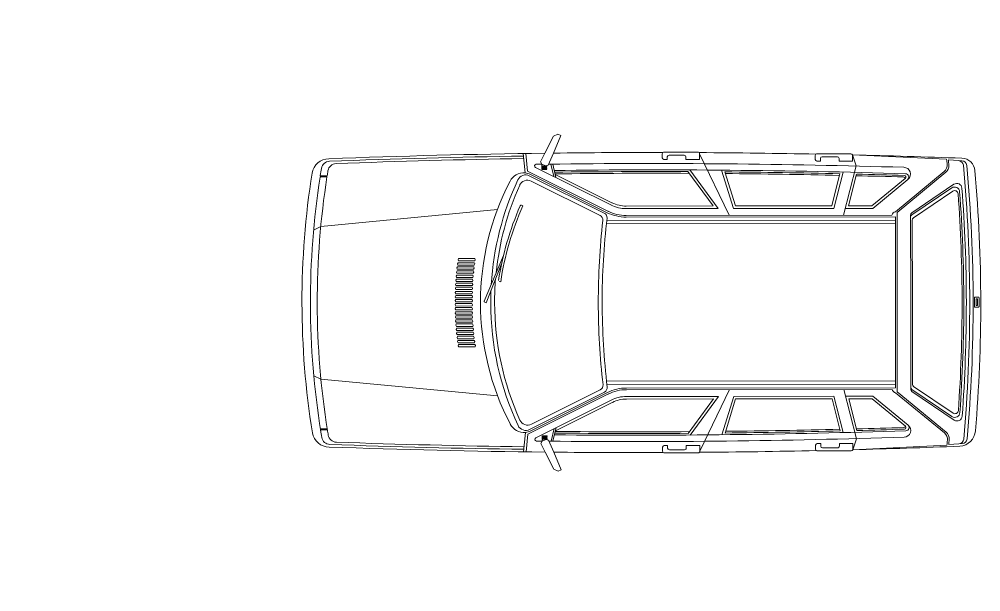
# Model space of a CAD drawing. Header units: millimetres. Extents: x 664 to 1534, y 1164 to 2765.
# Drawn here: x 689.17 to 694.84, y 1372.06 to 1375.44 of the extents above; entities that cross this region are included whole.
import ezdxf

# ---------------------------------------------------------------- set-up
doc = ezdxf.new("R2010")
doc.units = ezdxf.units.MM
doc.layers.get('0').update_dxf_attribs({"lineweight": 20})
doc.layers.add('Calçadas', color=7, linetype='Continuous', lineweight=13)

msp = doc.modelspace()

# ---------------------------------------------------------------- hatches: boundary and pattern name
at = {"layer": 'Calçadas'}
h = msp.add_hatch(dxfattribs=at)
h.set_pattern_fill('AR-SAND', color=256, scale=0.02, angle=-90, style=0)
h.set_pattern_definition([(307.5, (-540.2502, 1911.4388), (0.97882647, 0.03200063), [0, -0.77216, 0, -0.8636, 0, -0.8255]), (277.5, (-540.2502, 1911.4388), (1.4336502, -0.8990466), [0, -0.41656, 0, -0.69596, 0, -0.2667]), (237.5, (-540.2502, 1912.0636), (0.00287437, -1.58198474), [0, -0.254, 0, -0.9144, 0, -1.1938]), (227.5, (-540.2502, 1912.0636), (0.4458586, -1.5271129), [0, -0.127, 0, -0.59944, 0, -0.6858])])
h.paths.add_polyline_path([(683.4807, 1369.3206), (689.4807, 1358.0206), (689.4807, 1341.7749), (683.4807, 1330.7196), (683.4807, 1329.3387, 0.414214), (684.4807, 1328.3387), (684.9807, 1328.3387), (684.9807, 1328.6387), (684.9807, 1330.3387), (690.9807, 1341.3941), (690.9807, 1358.3941), (684.9807, 1369.6941), (684.9807, 1415.6941), (683.4807, 1415.6941)])
h.paths.add_polyline_path([(683.4807, 1294.8746), (684.9807, 1294.8746), (684.9807, 1323.3387), (684.4807, 1323.3387, 0.414214), (683.4807, 1322.3387)])

# ---------------------------------------------------------------- linework, layer by layer
for p, q in [((692.3463, 1374.7593), (692.3201, 1374.7487)), ((692.3647, 1374.7515), (692.3463, 1374.7593)), ((692.3201, 1374.7487), (692.2702, 1374.6474)), ((692.3647, 1374.7515), (692.3207, 1374.648)), ((692.1532, 1374.5309), (692.1426, 1374.6455)), ((692.1672, 1374.5419), (692.1576, 1374.6458)), ((692.2702, 1374.6474), (692.2449, 1374.5962)), ((692.3207, 1374.648), (692.2904, 1374.5768)), ((692.9615, 1374.6436), (692.9615, 1374.6203)), ((693.1714, 1374.6538), (692.9714, 1374.6536)), ((693.1815, 1374.6439), (693.3568, 1374.281)), ((693.1815, 1374.6438), (693.1815, 1374.6106)), ((694.0735, 1374.6443), (693.8735, 1374.6441)), ((692.2449, 1374.5962), (692.2524, 1374.5819)), ((692.9915, 1374.6104), (692.9715, 1374.6103)), ((692.9915, 1374.6254), (692.9915, 1374.6104)), ((693.0915, 1374.6355), (693.0015, 1374.6354)), ((693.1015, 1374.6255), (693.1015, 1374.6105)), ((693.1815, 1374.6106), (693.1015, 1374.6105)), ((693.8635, 1374.6341), (693.8635, 1374.6108)), ((693.8936, 1374.6008), (693.8736, 1374.6008)), ((693.8935, 1374.6158), (693.8936, 1374.6008)), ((693.9935, 1374.626), (693.9035, 1374.6259)), ((694.0035, 1374.616), (694.0036, 1374.601)), ((694.0836, 1374.6011), (694.0036, 1374.601)), ((694.1044, 1374.5735), (694.0832, 1374.6375)), ((694.6375, 1374.6121), (694.0832, 1374.6375)), ((694.0835, 1374.6343), (694.0836, 1374.6011)), ((694.7076, 1374.6035), (694.6479, 1374.6088)), ((694.7075, 1374.6035), (694.7277, 1374.6028)), ((692.6445, 1374.3042), (692.1672, 1374.5419)), ((692.6623, 1374.34), (692.2149, 1374.5628)), ((692.2523, 1374.5758), (692.2524, 1374.5819)), ((692.2745, 1374.5725), (692.2524, 1374.5819)), ((692.2789, 1374.5708), (692.2547, 1374.5707)), ((692.2784, 1374.5658), (692.2547, 1374.5657)), ((692.2784, 1374.5608), (692.2547, 1374.5607)), ((692.2784, 1374.5558), (692.2547, 1374.5557)), ((692.2784, 1374.5508), (692.2547, 1374.5507)), ((692.2745, 1374.5725), (692.2904, 1374.5768)), ((692.2809, 1374.5742), (692.2809, 1374.5728)), ((692.3058, 1374.5828), (692.3229, 1374.509)), ((692.316, 1374.5829), (692.3345, 1374.5033)), ((693.2618, 1374.3359), (693.1134, 1374.5386)), ((693.2913, 1374.3209), (693.1247, 1374.5486)), ((693.3817, 1374.321), (693.3111, 1374.5473)), ((693.3927, 1374.336), (693.3299, 1374.5374)), ((694.009, 1374.5266), (693.9607, 1374.3367)), ((694.0269, 1374.5362), (693.9723, 1374.3217)), ((694.1044, 1374.5735), (694.0301, 1374.2818)), ((694.3352, 1374.3021), (694.6224, 1374.539)), ((694.3453, 1374.2974), (694.6329, 1374.5347)), ((690.9862, 1374.508), (690.9474, 1374.5079)), ((690.987, 1374.513), (690.9488, 1374.5129)), ((692.6198, 1374.2942), (692.1784, 1374.514)), ((692.6376, 1374.2965), (692.1849, 1374.5219)), ((692.5952, 1374.2808), (692.1894, 1374.4828)), ((692.669, 1374.3535), (692.3301, 1374.5222)), ((694.1073, 1374.5243), (694.0596, 1374.3368)), ((694.1968, 1374.337), (694.3931, 1374.4989)), ((694.2022, 1374.322), (694.4096, 1374.4931)), ((694.4319, 1374.2952), (694.6808, 1374.4639)), ((694.4319, 1374.2831), (694.6674, 1374.4427)), ((694.4419, 1374.2658), (694.6738, 1374.4229)), ((690.9494, 1374.2143), (691.9904, 1374.3155)), ((692.1316, 1374.3399), (692.1398, 1374.3363)), ((692.7493, 1374.3353), (693.2618, 1374.3359)), ((692.7493, 1374.3203), (693.2913, 1374.3209)), ((693.3817, 1374.321), (693.9723, 1374.3217)), ((693.3927, 1374.336), (693.9607, 1374.3367)), ((694.0403, 1374.3218), (694.2022, 1374.322)), ((694.0596, 1374.3368), (694.1968, 1374.337)), ((692.6347, 1374.2502), (694.3353, 1374.2521)), ((692.7493, 1374.2803), (694.3153, 1374.2821)), ((692.7493, 1374.2703), (694.3353, 1374.2721)), ((694.3353, 1374.2721), (694.3359, 1373.7682)), ((694.3453, 1374.2974), (694.3459, 1373.7682)), ((694.4253, 1374.2828), (694.4259, 1373.7683)), ((694.4353, 1374.2533), (694.4359, 1373.7683)), ((690.9494, 1374.2143), (690.9074, 1374.1942)), ((692.6347, 1374.2302), (694.3353, 1374.2321)), ((691.7619, 1374.0256), (691.8578, 1374.0257)), ((692.026, 1374.0438), (691.9126, 1373.7748)), ((691.7541, 1373.9632), (691.8499, 1373.9633)), ((691.7554, 1373.9772), (691.8513, 1373.9773)), ((691.7572, 1373.9874), (691.853, 1373.9875)), ((691.7585, 1374.0014), (691.8543, 1374.0015)), ((691.7606, 1374.0116), (691.8564, 1374.0117)), ((691.9236, 1373.7647), (692.015, 1373.9955)), ((691.7486, 1373.9045), (691.8444, 1373.9046)), ((691.7493, 1373.9147), (691.8451, 1373.9148)), ((691.7506, 1373.9287), (691.8465, 1373.9288)), ((691.7517, 1373.939), (691.8475, 1373.9391)), ((691.753, 1373.953), (691.8489, 1373.9531)), ((691.7461, 1373.8665), (691.8418, 1373.8667)), ((691.7461, 1373.8566), (691.842, 1373.8567)), ((691.7473, 1373.8905), (691.843, 1373.8906)), ((691.7474, 1373.8806), (691.8432, 1373.8807)), ((692.0007, 1373.8898), (692.0096, 1373.8885)), ((691.7436, 1373.8183), (691.8394, 1373.8184)), ((691.744, 1373.7937), (691.8397, 1373.7938)), ((691.7448, 1373.8426), (691.8406, 1373.8427)), ((691.7449, 1373.8323), (691.8408, 1373.8324)), ((691.7453, 1373.8077), (691.8411, 1373.8078)), ((694.801, 1373.7987), (694.8011, 1373.7387)), ((694.801, 1373.7987), (694.8235, 1373.7987)), ((694.8285, 1373.7437), (694.8285, 1373.7937)), ((691.7437, 1373.7704), (691.8395, 1373.7705)), ((691.7437, 1373.76), (691.8395, 1373.7601)), ((691.744, 1373.7366), (691.8398, 1373.7368)), ((691.745, 1373.7844), (691.8408, 1373.7845)), ((691.745, 1373.746), (691.8409, 1373.7461)), ((691.9153, 1373.7682), (691.9236, 1373.7647)), ((694.3364, 1373.2642), (694.3359, 1373.7682)), ((694.3465, 1373.239), (694.3459, 1373.7682)), ((694.4265, 1373.2538), (694.4259, 1373.7683)), ((694.4364, 1373.2832), (694.4359, 1373.7683)), ((694.8011, 1373.7387), (694.8235, 1373.7387)), ((694.811, 1373.7887), (694.8111, 1373.7487)), ((694.811, 1373.7887), (694.8185, 1373.7887)), ((694.8111, 1373.7487), (694.8185, 1373.7487)), ((694.8185, 1373.7487), (694.8185, 1373.7887)), ((691.7437, 1373.7121), (691.8395, 1373.7122)), ((691.745, 1373.6878), (691.8408, 1373.6879)), ((691.7451, 1373.6981), (691.8409, 1373.6982)), ((691.7454, 1373.7226), (691.8412, 1373.7228)), ((691.7463, 1373.6638), (691.8421, 1373.6639)), ((691.7464, 1373.6738), (691.8422, 1373.6739)), ((691.7476, 1373.6498), (691.8435, 1373.6499)), ((691.7476, 1373.6399), (691.8433, 1373.64)), ((691.7489, 1373.6259), (691.8447, 1373.626)), ((691.7497, 1373.6157), (691.8454, 1373.6158)), ((691.751, 1373.6017), (691.8468, 1373.6018)), ((691.7521, 1373.5914), (691.8479, 1373.5915)), ((691.7535, 1373.5774), (691.8493, 1373.5775)), ((691.7546, 1373.5672), (691.8503, 1373.5673)), ((691.7559, 1373.5532), (691.8517, 1373.5533)), ((691.7577, 1373.543), (691.8535, 1373.5431)), ((691.7591, 1373.529), (691.8549, 1373.5291)), ((691.7612, 1373.5188), (691.857, 1373.5189)), ((691.7625, 1373.5048), (691.8584, 1373.5049)), ((690.9504, 1373.3143), (690.9084, 1373.3342)), ((690.9504, 1373.3143), (691.9917, 1373.2155)), ((692.6358, 1373.3023), (694.3364, 1373.3042)), ((692.6358, 1373.2823), (694.3364, 1373.2842)), ((692.6457, 1373.2282), (692.169, 1372.9895)), ((692.6211, 1373.2382), (692.1801, 1373.0174)), ((692.6389, 1373.2359), (692.1866, 1373.0095)), ((692.5963, 1373.2516), (692.191, 1373.0486)), ((692.7505, 1373.2624), (694.3364, 1373.2642)), ((692.7505, 1373.2524), (694.3165, 1373.2542)), ((693.1835, 1372.8898), (693.358, 1373.2531)), ((694.1062, 1372.9623), (694.0313, 1373.2539)), ((694.3365, 1373.2342), (694.6242, 1372.998)), ((694.3465, 1373.239), (694.6346, 1373.0024)), ((694.4331, 1373.2534), (694.6689, 1373.0944)), ((694.4331, 1373.2414), (694.6824, 1373.0733)), ((694.443, 1373.2708), (694.6754, 1373.1142)), ((692.6637, 1373.1924), (692.2167, 1372.9686)), ((692.6704, 1373.179), (692.3319, 1373.0095)), ((692.7506, 1373.2124), (693.2926, 1373.213)), ((692.7506, 1373.1974), (693.2631, 1373.198)), ((693.2631, 1373.198), (693.1152, 1372.9949)), ((693.2926, 1373.213), (693.1265, 1372.985)), ((693.3829, 1373.2131), (693.3129, 1372.9867)), ((693.394, 1373.1981), (693.3317, 1372.9966)), ((693.3829, 1373.2131), (693.9736, 1373.2138)), ((693.394, 1373.1981), (693.962, 1373.1988)), ((694.0108, 1373.009), (693.962, 1373.1988)), ((694.0287, 1372.9995), (693.9736, 1373.2138)), ((694.0416, 1373.2139), (694.2034, 1373.2141)), ((694.0609, 1373.1989), (694.1981, 1373.1991)), ((694.1091, 1373.0115), (694.0609, 1373.1989)), ((694.1981, 1373.1991), (694.3948, 1373.0376)), ((694.2034, 1373.2141), (694.4113, 1373.0434)), ((690.9879, 1373.0207), (690.9491, 1373.0206)), ((690.9887, 1373.0157), (690.9505, 1373.0156)), ((692.1549, 1373.0004), (692.1446, 1372.8858)), ((692.3077, 1372.9489), (692.3246, 1373.0227)), ((692.3179, 1372.9488), (692.3362, 1373.0285)), ((692.169, 1372.9895), (692.1597, 1372.8856)), ((692.2469, 1372.9354), (692.2543, 1372.9497)), ((692.2542, 1372.9557), (692.2543, 1372.9497)), ((692.2763, 1372.9591), (692.2543, 1372.9497)), ((692.2802, 1372.9808), (692.2566, 1372.9808)), ((692.2803, 1372.9758), (692.2566, 1372.9758)), ((692.2803, 1372.9708), (692.2566, 1372.9708)), ((692.2803, 1372.9658), (692.2566, 1372.9658)), ((692.2808, 1372.9608), (692.2566, 1372.9608)), ((692.2763, 1372.9591), (692.2923, 1372.9548)), ((692.2828, 1372.9574), (692.2828, 1372.9589)), ((692.3227, 1372.8837), (692.2923, 1372.9548)), ((694.1062, 1372.9623), (694.0852, 1372.8983)), ((692.2722, 1372.8842), (692.2469, 1372.9354)), ((692.3223, 1372.783), (692.2722, 1372.8842)), ((692.367, 1372.7803), (692.3227, 1372.8837)), ((692.9635, 1372.8896), (692.9634, 1372.9129)), ((692.9934, 1372.9229), (692.9734, 1372.9229)), ((692.9935, 1372.9079), (692.9934, 1372.9229)), ((693.0935, 1372.898), (693.0035, 1372.8979)), ((693.1834, 1372.9231), (693.1034, 1372.923)), ((693.1035, 1372.908), (693.1034, 1372.923)), ((693.1835, 1372.8899), (693.1834, 1372.9231)), ((693.8655, 1372.9012), (693.8655, 1372.9245)), ((693.8955, 1372.9345), (693.8755, 1372.9345)), ((694.0755, 1372.8914), (693.8755, 1372.8912)), ((693.8955, 1372.9195), (693.8955, 1372.9345)), ((693.9955, 1372.9096), (693.9055, 1372.9095)), ((694.0855, 1372.9347), (694.0055, 1372.9346)), ((694.0055, 1372.9196), (694.0055, 1372.9346)), ((694.6395, 1372.925), (694.085, 1372.8983)), ((694.0855, 1372.9015), (694.0855, 1372.9347)), ((694.7095, 1372.9337), (694.6498, 1372.9283)), ((694.7095, 1372.9337), (694.7296, 1372.9345)), ((693.1735, 1372.8799), (692.9735, 1372.8796)), ((692.3486, 1372.7725), (692.3223, 1372.783)), ((692.367, 1372.7803), (692.3486, 1372.7725))]:
    msp.add_line(p, q)
for centre, radius, start, end in [((692.9083, 1325.5032), 49.1483, 90.74391, 92.22845), ((692.9083, 1325.5032), 49.1483, 89.93352, 90.68498), ((692.9715, 1374.6436), 0.01, 128.0216, 180.066), ((692.9715, 1374.6436), 0.01, 90.066, 128.0216), ((693.1715, 1374.6438), 0.01, 43.9208, 90.066), ((692.9083, 1325.5032), 49.1483, 88.88156, 89.68478), ((693.1715, 1374.6438), 0.01, 0.066, 43.9208), ((693.8735, 1374.6341), 0.01, 126.2838, 180.066), ((693.8735, 1374.6341), 0.01, 90.066, 126.2838), ((694.0735, 1374.6343), 0.01, 18.3775, 90.066), ((690.9973, 1374.5143), 0.1, 90.066, 170.9893), ((691.003, 1374.5495), 0.05, 92.2246, 170.5598), ((691.0413, 1374.536), 0.05, 92.1805, 170.6458), ((692.9083, 1325.5032), 49.1333, 90.8913, 92.22459), ((692.9083, 1325.5032), 49.1183, 90.88996, 92.18051), ((692.8982, 1325.5032), 49.0833, 88.26376, 90.70656), ((692.9715, 1374.6203), 0.01, 180.066, 270.066), ((693.0015, 1374.6254), 0.01, 90.066, 180.066), ((693.0915, 1374.6255), 0.01, 0.066, 90.066), ((693.8735, 1374.6108), 0.01, 180.066, 270.066), ((693.9035, 1374.6159), 0.01, 90.066, 180.066), ((693.9935, 1374.616), 0.01, 0.066, 90.066), ((694.0735, 1374.6343), 0.01, 0.066, 18.3775), ((692.9083, 1325.5032), 49.1483, 87.87851, 88.63038), ((685.7874, 1373.7583), 8.8912, 5.3169, 5.5102), ((685.7874, 1373.7583), 8.9012, 5.28263, 5.48245), ((694.7064, 1374.5736), 0.03, 5.2225, 87.9013), ((694.7247, 1374.5379), 0.08, 4.9849, 87.8785), ((694.7266, 1374.5728), 0.03, 5.2061, 87.8778), ((695.6928, 1373.7697), 4.8542, 170.9893, 189.1427), ((695.6928, 1373.7697), 4.8042, 170.5598, 171.0728), ((695.6928, 1373.7697), 4.7642, 170.6458, 171.0248), ((692.1448, 1374.4413), 0.09, 84.6596, 152.6356), ((692.1448, 1374.4413), 0.09, 63.5314, 84.6596), ((692.2193, 1374.5718), 0.01, 90.7927, 243.5314), ((692.8982, 1325.5032), 49.0833, 90.75414, 90.79269), ((692.2547, 1374.5682), 0.0025, 90.066, 270.066), ((692.2547, 1374.5632), 0.0025, 90.066, 270.066), ((692.2547, 1374.5582), 0.0025, 90.066, 270.066), ((692.2547, 1374.5532), 0.0025, 90.066, 270.066), ((692.2573, 1374.5757), 0.005, 179.1518, 270.066), ((692.2784, 1374.5683), 0.0025, 270.066, 90.066), ((692.2784, 1374.5633), 0.0025, 270.066, 90.066), ((692.2784, 1374.5583), 0.0025, 270.066, 90.066), ((692.2784, 1374.5533), 0.0025, 270.066, 90.066), ((692.2789, 1374.5728), 0.002, 270.066, 0.066), ((692.9083, 1325.4906), 49.0583, 88.26347, 90.68155), ((692.9083, 1325.4906), 49.0483, 89.76032, 90.67899), ((692.9083, 1325.4906), 49.0383, 89.75169, 90.67642), ((692.9083, 1325.4906), 49.0483, 88.71406, 89.50734), ((692.9083, 1325.4906), 49.0383, 88.71676, 89.50359), ((694.3842, 1374.524), 0.04, 309.5229, 88.2638), ((694.3943, 1374.5064), 0.02, 309.5229, 88.2635), ((694.5906, 1374.5776), 0.05, 309.5229, 5.3169), ((694.601, 1374.5732), 0.05, 309.5229, 5.2826), ((685.7874, 1373.7583), 8.9862, 0.06601, 5.22254), ((685.7874, 1373.7583), 9.0062, 0.06601, 5.20611), ((685.7874, 1373.7583), 9.0512, 0.06601, 4.9849), ((695.6928, 1373.7697), 4.8042, 171.1815, 189.1427), ((695.6928, 1373.7697), 4.7642, 171.0857, 189.1427), ((690.9474, 1374.5059), 0.002, 90.066, 171.1815), ((690.9488, 1374.5149), 0.002, 171.0728, 270.066), ((693.4474, 1373.7672), 1.5567, 152.6356, 180.066), ((693.6631, 1373.7674), 1.7124, 155.0277, 176.4735), ((692.1561, 1374.4692), 0.05, 63.5314, 155.0277), ((692.1671, 1374.438), 0.05, 63.5314, 155.853), ((692.915, 1325.4906), 49.0383, 88.28565, 88.60974), ((692.9083, 1325.4906), 49.0483, 88.27232, 88.5992), ((694.3818, 1374.497), 0.01, 4.7978, 88.2857), ((694.3867, 1374.5066), 0.01, 309.5229, 88.2723), ((693.6631, 1373.7674), 1.6894, 155.853, 174.1101), ((694.6842, 1374.4179), 0.03, 4.2397, 124.1163), ((694.6851, 1374.4064), 0.02, 4.1656, 124.1163), ((694.6977, 1374.439), 0.03, 4.3688, 124.1163), ((685.7874, 1373.7583), 8.9512, 0.06601, 4.23965), ((685.7874, 1373.7583), 8.9662, 0.06601, 4.36876), ((685.7874, 1373.7583), 8.9412, 0.06601, 4.16556), ((693.7678, 1373.6201), 1.7926, 156.4149, 171.1604), ((693.762, 1373.6218), 1.7726, 156.229, 171.3464), ((692.1295, 1374.3353), 0.005, 66.2547, 156.4149), ((692.7491, 1374.5203), 0.24, 243.5314, 270.066), ((692.7491, 1374.5203), 0.2, 243.5314, 270.066), ((692.7491, 1374.5203), 0.185, 243.5314, 270.066), ((694.3408, 1374.2766), 0.0261, 102.195, 167.9371), ((696.8652, 1373.7711), 4.2805, 173.5687, 180.066), ((692.5818, 1374.2539), 0.03, 353.5687, 63.5314), ((696.8652, 1373.7711), 4.2575, 173.3538, 180.066), ((692.6065, 1374.2673), 0.03, 353.3538, 63.5314), ((692.7491, 1374.5203), 0.25, 243.5314, 270.066), ((694.4403, 1374.2828), 0.015, 124.1163, 180.066), ((694.4403, 1374.2707), 0.015, 124.1163, 180.066), ((694.4503, 1374.2533), 0.015, 124.1163, 180.066), ((691.7694, 1374.0179), 0.0108, 133.9325, 215.3445), ((691.8491, 1374.0195), 0.0107, 313.2004, 35.6306), ((691.7629, 1373.9694), 0.0108, 133.9325, 215.3445), ((691.766, 1373.9936), 0.0108, 133.9325, 215.3445), ((691.8426, 1373.9711), 0.0107, 313.2004, 35.6306), ((691.8457, 1373.9953), 0.0107, 313.2004, 35.6306), ((692.0106, 1373.9652), 0.005, 171.1604, 261.3207), ((691.7561, 1373.8967), 0.0108, 133.9325, 215.3445), ((691.7581, 1373.921), 0.0108, 133.9325, 215.3445), ((691.7605, 1373.9452), 0.0108, 133.9325, 215.3445), ((691.8357, 1373.8984), 0.0107, 313.2004, 35.6306), ((691.8378, 1373.9226), 0.0107, 313.2004, 35.6306), ((691.8402, 1373.9469), 0.0107, 313.2004, 35.6306), ((693.6631, 1373.7674), 1.6894, 175.3121, 180.066), ((691.7536, 1373.8488), 0.0108, 133.9325, 215.3445), ((691.7548, 1373.8728), 0.0108, 133.9325, 215.3445), ((691.8333, 1373.8505), 0.0107, 313.2004, 35.6306), ((691.8345, 1373.8744), 0.0107, 313.2004, 35.6306), ((691.7524, 1373.8245), 0.0108, 133.9325, 215.3445), ((691.7528, 1373.8), 0.0108, 133.9325, 215.3445), ((691.8321, 1373.8262), 0.0107, 313.2004, 35.6306), ((691.8324, 1373.8016), 0.0107, 313.2004, 35.6306), ((693.6631, 1373.7674), 1.7124, 177.6818, 180.066), ((694.8235, 1373.7937), 0.005, 0.066, 90.066), ((691.7525, 1373.7766), 0.0108, 133.9325, 215.3445), ((691.7525, 1373.7538), 0.0108, 144.7875, 226.1995), ((691.7528, 1373.7304), 0.0108, 144.7875, 226.1995), ((691.8321, 1373.7783), 0.0107, 313.2004, 35.6306), ((691.8322, 1373.7523), 0.0107, 324.5014, 46.9316), ((691.8325, 1373.729), 0.0107, 324.5014, 46.9316), ((693.4474, 1373.7672), 1.5567, 180.066, 207.4964), ((691.9172, 1373.7728), 0.005, 157.1443, 247.1443), ((693.6631, 1373.7674), 1.7124, 180.066, 205.1043), ((693.6631, 1373.7674), 1.6894, 180.066, 204.279), ((696.8652, 1373.7711), 4.2805, 180.066, 186.5633), ((696.8652, 1373.7711), 4.2575, 180.066, 186.7782), ((685.7874, 1373.7583), 8.9412, 355.96647, 0.06601), ((685.7874, 1373.7583), 8.9512, 355.89238, 0.06601), ((685.7874, 1373.7583), 8.9662, 355.76327, 0.06601), ((685.7874, 1373.7583), 8.9862, 354.90949, 0.06601), ((685.7874, 1373.7583), 9.0062, 354.92592, 0.06601), ((685.7874, 1373.7583), 9.0512, 355.25973, 0.06601), ((694.8235, 1373.7437), 0.005, 270.066, 0.066), ((691.7525, 1373.7058), 0.0108, 144.7875, 226.1995), ((691.7538, 1373.6816), 0.0108, 144.7875, 226.1995), ((691.8322, 1373.7044), 0.0107, 324.5014, 46.9316), ((691.8335, 1373.6801), 0.0107, 324.5014, 46.9316), ((691.7551, 1373.6576), 0.0108, 144.7875, 226.1995), ((691.7564, 1373.6337), 0.0108, 144.7875, 226.1995), ((691.8348, 1373.6561), 0.0107, 324.5014, 46.9316), ((691.836, 1373.6322), 0.0107, 324.5014, 46.9316), ((691.7585, 1373.6094), 0.0108, 144.7875, 226.1995), ((691.7609, 1373.5852), 0.0108, 144.7875, 226.1995), ((691.7634, 1373.561), 0.0108, 144.7875, 226.1995), ((691.8382, 1373.608), 0.0107, 324.5014, 46.9316), ((691.8406, 1373.5837), 0.0107, 324.5014, 46.9316), ((691.8431, 1373.5595), 0.0107, 324.5014, 46.9316), ((691.7665, 1373.5368), 0.0108, 144.7875, 226.1995), ((691.77, 1373.5126), 0.0108, 144.7875, 226.1995), ((691.8462, 1373.5353), 0.0107, 324.5014, 46.9316), ((691.8497, 1373.5111), 0.0107, 324.5014, 46.9316), ((692.5829, 1373.2784), 0.03, 296.6006, 6.5633), ((694.4514, 1373.2833), 0.015, 180.066, 236.0157), ((692.6076, 1373.265), 0.03, 296.6006, 6.7782), ((692.7508, 1373.0124), 0.25, 90.066, 116.6006), ((692.7508, 1373.0124), 0.24, 90.066, 116.6006), ((694.3419, 1373.2597), 0.0261, 192.195, 257.9371), ((694.4414, 1373.2659), 0.015, 180.066, 236.0157), ((694.4415, 1373.2538), 0.015, 180.066, 236.0157), ((692.7508, 1373.0124), 0.2, 90.066, 116.6006), ((692.7508, 1373.0124), 0.185, 90.066, 116.6006), ((694.6857, 1373.1193), 0.03, 236.0157, 355.8924), ((694.6865, 1373.1308), 0.02, 236.0157, 355.9665), ((692.1687, 1373.0933), 0.05, 204.279, 296.6006), ((694.6992, 1373.0981), 0.03, 236.0157, 355.7633), ((690.999, 1373.0143), 0.1, 189.1427, 270.066), ((690.999, 1373.0143), 0.1, 189.1427, 270.066), ((690.9491, 1373.0226), 0.002, 188.9505, 270.066), ((690.9505, 1373.0136), 0.002, 90.066, 189.0592), ((695.6928, 1373.7697), 4.8042, 189.0592, 189.5722), ((695.6928, 1373.7697), 4.7642, 189.1072, 189.4863), ((692.1463, 1373.09), 0.09, 207.4964, 275.4724), ((692.1577, 1373.0621), 0.05, 205.1043, 296.6006), ((692.1463, 1373.09), 0.09, 275.4724, 296.6006), ((692.797, 1422.0423), 49.0583, 269.45048, 271.86856), ((692.797, 1422.0423), 49.0383, 269.45561, 270.38034), ((692.797, 1422.0423), 49.0483, 270.62469, 271.41797), ((692.797, 1422.0423), 49.0383, 270.62844, 271.41527), ((692.8038, 1422.0423), 49.0383, 271.52229, 271.84638), ((692.797, 1422.0423), 49.0483, 271.53283, 271.8597), ((694.3835, 1373.0395), 0.01, 271.8464, 355.3343), ((694.3859, 1373.0125), 0.04, 271.8683, 50.6091), ((694.3884, 1373.0298), 0.01, 271.8597, 50.6091), ((694.396, 1373.0301), 0.02, 271.8686, 50.6091), ((694.5925, 1372.9593), 0.05, 354.8151, 50.6091), ((694.6029, 1372.9637), 0.05, 354.8494, 50.6091), ((694.708, 1373.0186), 0.1, 274.3997, 355.2597), ((691.0048, 1372.9792), 0.05, 189.5722, 267.9074), ((691.0431, 1372.9928), 0.05, 189.4863, 267.9515), ((692.797, 1422.0298), 49.1183, 267.95151, 269.24207), ((692.2212, 1372.9597), 0.01, 116.6006, 269.3393), ((692.787, 1422.0297), 49.0833, 269.33934, 269.37789), ((692.2566, 1372.9783), 0.0025, 90.066, 270.066), ((692.2566, 1372.9733), 0.0025, 90.066, 270.066), ((692.2566, 1372.9683), 0.0025, 90.066, 270.066), ((692.2566, 1372.9633), 0.0025, 90.066, 270.066), ((692.2592, 1372.9558), 0.005, 90.066, 180.9802), ((692.2802, 1372.9783), 0.0025, 270.066, 90.066), ((692.2803, 1372.9733), 0.0025, 270.066, 90.066), ((692.2803, 1372.9683), 0.0025, 270.066, 90.066), ((692.2803, 1372.9633), 0.0025, 270.066, 90.066), ((692.2808, 1372.9588), 0.002, 0.066, 90.066), ((692.787, 1422.0297), 49.0833, 269.42547, 271.86827), ((692.797, 1422.0423), 49.0483, 269.45304, 270.37171), ((685.7874, 1373.7583), 8.8912, 354.62182, 354.81513), ((685.7874, 1373.7583), 8.9012, 354.64958, 354.8494), ((694.7083, 1372.9636), 0.03, 272.2307, 354.9095), ((694.7285, 1372.9644), 0.03, 272.2542, 354.9259), ((692.797, 1422.0298), 49.1483, 267.90358, 269.38812), ((692.797, 1422.0298), 49.1333, 267.90744, 269.24073), ((692.797, 1422.0298), 49.1483, 269.44705, 270.19851), ((692.9734, 1372.9129), 0.01, 90.066, 180.066), ((692.9735, 1372.8896), 0.01, 180.066, 232.1104), ((693.0035, 1372.9079), 0.01, 180.066, 270.066), ((693.0935, 1372.908), 0.01, 270.066, 0.066), ((692.797, 1422.0298), 49.1483, 270.44725, 271.25047), ((693.1735, 1372.8899), 0.01, 316.2112, 0.066), ((693.8755, 1372.9245), 0.01, 90.066, 180.066), ((693.8755, 1372.9012), 0.01, 180.066, 233.8482), ((693.8755, 1372.9012), 0.01, 233.8482, 270.066), ((693.9055, 1372.9195), 0.01, 180.066, 270.066), ((693.9955, 1372.9196), 0.01, 270.066, 0.066), ((694.0755, 1372.9014), 0.01, 270.066, 341.7545), ((692.797, 1422.0298), 49.1483, 271.50165, 272.23727), ((694.0755, 1372.9014), 0.01, 341.7545, 0.066), ((692.9735, 1372.8896), 0.01, 232.1104, 270.066), ((693.1735, 1372.8899), 0.01, 270.066, 316.2112)]:
    msp.add_arc(centre, radius, start, end)

doc.saveas('drawing.dxf')
